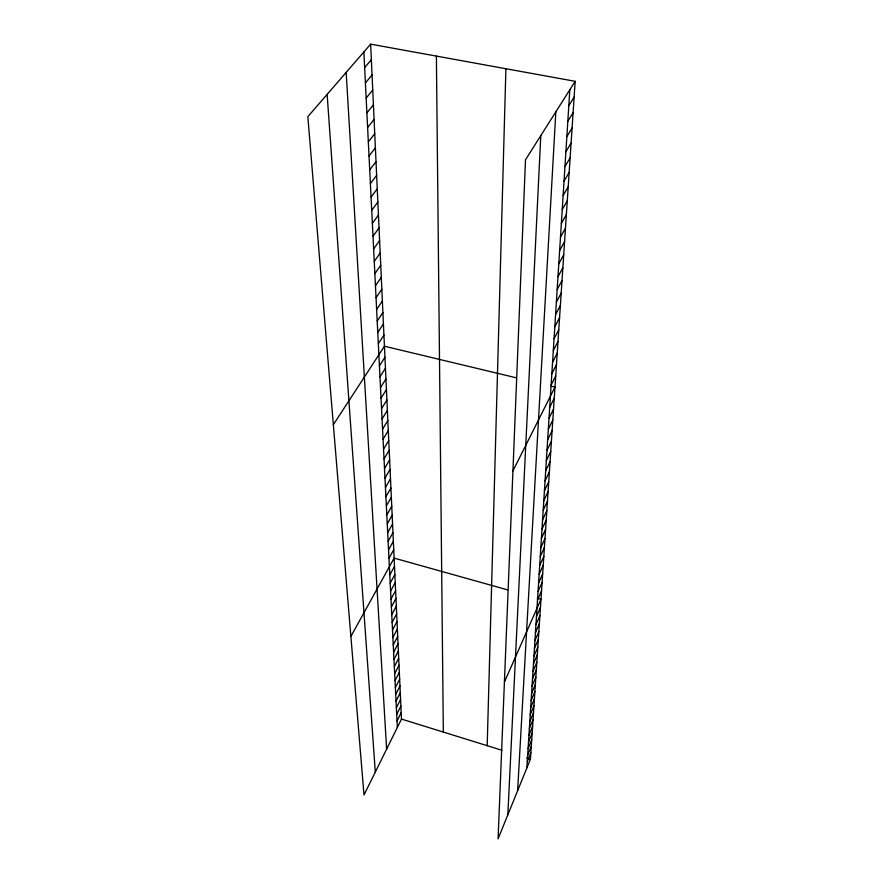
<?xml version="1.0" encoding="UTF-8"?>
<svg xmlns="http://www.w3.org/2000/svg" width="883" height="883" viewBox="0 0 883 883"><rect width="100%" height="100%" fill="white"/><g stroke="black" fill="none" stroke-linecap="round" stroke-linejoin="round"><path stroke-width="1.32" d="M487.184 745.682L505.904 68.731M507.835 814.788L540.782 135.64M517.626 790.671L555.837 111.854M526.875 767.901L569.822 89.746M575.164 81.313L525.495 159.79L498.078 838.85L530.44 759.115L575.164 81.313L370.639 44.15L307.836 116.666L364.006 794.954L401.478 719.071L370.639 44.15M527.692 755.042L531.29 746.223M527.272 761.51L530.86 752.702M528.1 748.497L531.721 739.667M528.939 735.197L532.604 726.334M528.52 741.886L532.162 733.033M529.37 728.431L533.045 719.546M529.811 721.577L533.498 712.68M530.694 707.636L534.425 698.718M530.241 714.656L533.961 705.738M531.136 700.55L534.888 691.61M531.588 693.365L535.363 684.413M532.052 686.102L535.849 677.129M532.515 678.74L536.334 669.767M533.464 663.762L537.328 654.756M532.99 671.301L536.831 662.305M533.95 656.135L537.824 647.118M534.436 648.409L538.343 639.38M534.932 640.583L538.851 631.544M535.44 632.67L539.381 623.619M535.948 624.645L539.91 615.583M536.456 616.533L540.44 607.46M504.403 682.117L540.992 599.215L537.261 598.177M537.504 599.965L541.544 590.882M538.045 591.522L542.096 582.427M538.586 582.979L542.659 573.873M539.138 574.314L543.233 565.197M539.69 565.528L543.818 556.411M540.253 556.632L544.403 547.504M540.826 547.615L544.999 538.487M541.4 538.475L545.595 529.347M541.985 529.215L546.213 520.076M542.581 519.822L546.831 510.683M543.188 510.308L547.46 501.158M543.796 500.65L548.1 491.5M544.425 490.86L548.74 481.721M545.043 480.937L549.403 471.787M545.683 470.871L550.065 461.721M546.334 460.661L550.738 451.511M546.985 450.308L551.422 441.158M547.659 439.789L552.107 430.65M548.332 429.127L552.813 419.999M549.016 418.31L553.531 409.182M397.019 720.981L401.18 712.592M396.699 714.446L400.882 706.058M549.712 407.328L554.248 398.211M396.368 707.846L400.573 699.435M396.037 701.168L400.275 692.747M512.935 470.915L554.988 387.074L551.124 386.147M551.124 385.043L555.727 375.937M395.705 694.413L399.966 685.981M395.363 687.581L399.646 679.137M395.021 680.672L399.337 672.217M551.842 373.73L556.467 364.635M552.57 362.24L557.228 353.167M394.679 673.685L399.017 665.219M394.326 666.621L398.686 658.144M553.31 350.584L557.99 341.522M393.973 659.469L398.365 650.981M393.619 652.239L398.034 643.729M393.255 644.921L397.692 636.4M554.049 338.741L558.773 329.701M554.811 326.721L559.568 317.692M392.88 637.515L397.361 628.994M392.516 630.02L397.019 621.489M392.14 622.438L396.666 613.895M555.584 314.525L560.374 305.507M556.378 302.118L561.191 293.123M391.754 614.756L396.312 606.213M391.368 606.996L395.959 598.431M390.981 599.127L395.606 590.561M557.173 289.525L562.018 280.551M390.584 591.168L395.242 582.603M390.187 583.111L394.867 574.535M557.979 276.732L562.857 267.781M558.807 263.73L563.718 254.812M389.789 574.954L394.502 566.367M350.882 636.444L394.116 558.111L507.559 589.866M559.645 250.529L564.579 241.633M388.962 558.343L393.741 549.745M388.542 549.866L393.354 541.268M560.495 237.097L565.462 228.233M388.123 541.29L392.957 532.692M561.356 223.454L566.367 214.624M387.692 532.615L392.56 523.994M387.251 523.807L392.162 515.197M386.809 514.899L391.754 506.279M562.239 209.58L567.283 200.783M386.368 505.871L391.335 497.25M563.133 195.485L568.21 186.721M385.904 496.721L390.926 488.1M385.452 487.46L390.496 478.84M564.038 181.136L569.149 172.417M384.988 478.067L390.065 469.447M384.513 468.553L389.635 459.933M564.965 166.556L570.109 157.869M384.039 458.906L389.193 450.286M565.904 151.721L571.091 143.079M383.553 449.127L388.752 440.518M383.056 439.215L388.288 430.606M566.853 136.633L572.074 128.035M382.56 429.171L387.836 420.562M567.824 121.28L573.089 112.737M382.052 418.984L387.372 410.385M568.818 105.651L574.116 97.163M381.544 408.652L386.897 400.054M381.026 398.178L386.423 389.591M380.496 387.56L385.937 378.984M379.966 376.787L385.441 368.211M379.425 365.86L384.944 357.295M333.355 424.712L384.436 346.224L516.511 377.858M378.321 343.686L383.928 335.154M377.769 332.438L383.421 323.918M377.207 321.026L382.902 312.527M376.633 309.458L382.372 300.971M376.048 297.703L381.831 289.238M375.452 285.783L381.29 277.339M374.856 273.686L380.739 265.253M374.249 261.401L380.176 252.991M373.63 248.929L379.613 240.54M373.001 236.258L379.028 227.902M372.361 223.399L378.443 215.077M371.721 210.342L377.847 202.041M371.059 197.075L377.251 188.807M370.396 183.598L376.633 175.375M369.712 169.911L376.003 161.71M369.028 155.993L375.374 147.836M368.321 141.854L374.734 133.741M367.615 127.483L374.072 119.415M366.886 112.881L373.41 104.856M366.158 98.035L372.736 90.055M365.407 82.936L372.041 75.011M364.646 67.583L371.346 59.713M401.478 719.071L501.93 750.263M526.71 757.956L530.44 759.115M327.129 94.393L375.308 772.073M346.158 72.417L386.633 749.126M363.873 51.965L397.339 727.437M436.39 56.104L443.332 732.062"/></g></svg>
